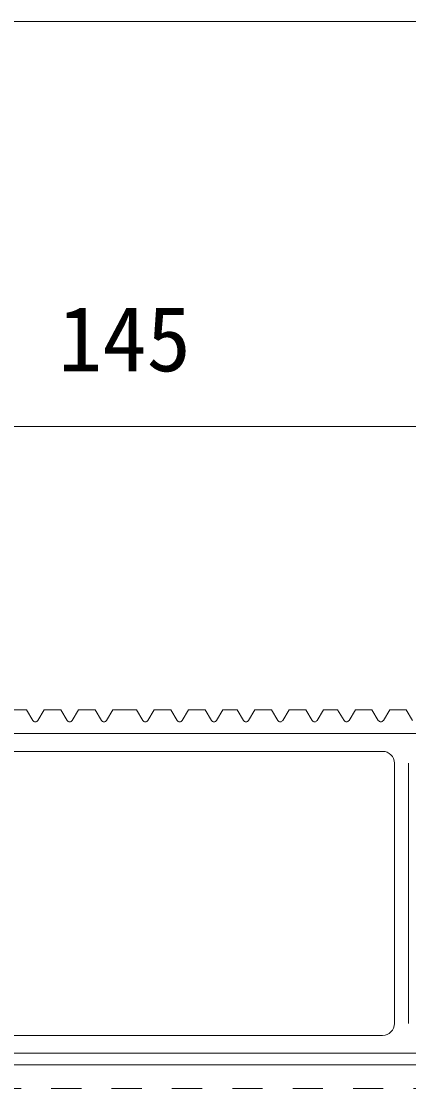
# Model space of a CAD drawing. Units: millimetres on the paper. Extents: x -420 to 420, y -297 to 297.
# Drawn here: x 199.16 to 210.07, y 21.02 to 51.08 of the extents above; entities that cross this region are included whole.
import ezdxf
from ezdxf.enums import TextEntityAlignment as Align

# ---------------------------------------------------------------- set-up
doc = ezdxf.new("R2010")
doc.units = ezdxf.units.MM
doc.linetypes.add('USER1', pattern=[1.7, 0.85, -0.85])
for name, color, linetype, lineweight in [('0-0_0', 7, 'Continuous', 5), ('0-7_0-A11-寸法_詳細', 5, 'Continuous', 18), ('0-8_A-E01-仕上太線', 4, 'Continuous', 18), ('0-B_A-B03-文字_書込_小', 7, 'Continuous', 18), ('0-D__U+FF71_U+FF99_U+FF90', 9, 'USER1', 18)]:
    doc.layers.add(name, color=color, linetype=linetype, lineweight=lineweight)
doc.styles.add('ＭＳ ゴシック', font='')
doc.styles.get('ＭＳ ゴシック').set_extended_font_data('MS Gothic')

# ---------------------------------------------------------------- blocks, each defined once
blk = doc.blocks.new('D56')
at = {"layer": '0-7_0-A11-寸法_詳細'}
blk.add_line((599.406, 336.676), (645.739, 336.676), dxfattribs=at)
at = {"layer": '0-7_0-A11-寸法_詳細', "color": 7, "style": 'ＭＳ ゴシック'}
blk.add_text('145', height=1.833, dxfattribs=at).set_placement((620.698, 337.676), align=Align.BOTTOM_LEFT)
blk = doc.blocks.new('床クール')
at = {"layer": '0-0_0'}
for p, q in [((64.2, 30), (63, 30)), ((64.737, 29.12), (64.2, 30)), ((65.163, 29.12), (65.7, 30)), ((67.1, 30), (65.7, 30)), ((67.637, 29.12), (67.1, 30)), ((68.063, 29.12), (68.6, 30)), ((70, 30), (68.6, 30)), ((70.537, 29.12), (70, 30)), ((70.963, 29.12), (71.5, 30)), ((71.5, 30), (73.5, 30)), ((74.037, 29.12), (73.5, 30)), ((74.463, 29.12), (75, 30)), ((75, 30), (76.4, 30)), ((76.937, 29.12), (76.4, 30)), ((77.363, 29.12), (77.9, 30)), ((77.9, 30), (79.3, 30)), ((79.837, 29.12), (79.3, 30)), ((80.263, 29.12), (80.8, 30)), ((80.8, 30), (82, 30)), ((82.537, 29.12), (82, 30)), ((82.963, 29.12), (83.5, 30)), ((83.5, 30), (84.9, 30)), ((85.437, 29.12), (84.9, 30)), ((85.863, 29.12), (86.4, 30)), ((86.4, 30), (87.8, 30)), ((88.337, 29.12), (87.8, 30)), ((88.763, 29.12), (89.3, 30)), ((89.3, 30), (90.5, 30)), ((91.037, 29.12), (90.5, 30)), ((91.463, 29.12), (92, 30)), ((92, 30), (93.4, 30)), ((93.937, 29.12), (93.4, 30)), ((94.363, 29.12), (94.9, 30)), ((94.9, 30), (96.3, 30)), ((96.837, 29.12), (96.3, 30)), ((3, 28), (142, 28)), ((94.3, 26.5), (50.7, 26.5)), ((95.3, 25.5), (95.3, 3.5)), ((96.5, 25.5), (96.5, 3.5)), ((50.7, 2.5), (94.3, 2.5)), ((5.414, 1), (142.086, 1)), ((5, 0), (142.5, 0))]:
    blk.add_line(p, q, dxfattribs=at)
for centre, radius, start, end in [((64.95, 29.25), 0.25, 211.36698, 328.63302), ((67.85, 29.25), 0.25, 211.36698, 328.63302), ((70.75, 29.25), 0.25, 211.36698, 328.63302), ((74.25, 29.25), 0.25, 211.36698, 328.63302), ((77.15, 29.25), 0.25, 211.36698, 328.63302), ((80.05, 29.25), 0.25, 211.36698, 328.63302), ((82.75, 29.25), 0.25, 211.36698, 328.63302), ((85.65, 29.25), 0.25, 211.36698, 328.63302), ((88.55, 29.25), 0.25, 211.36698, 328.63302), ((91.25, 29.25), 0.25, 211.36698, 328.63302), ((94.15, 29.25), 0.25, 211.36698, 328.63302), ((94.3, 25.5), 1, 0, 90), ((94.3, 3.5), 1, 270, 0)]:
    blk.add_arc(centre, radius, start, end, dxfattribs=at)

msp = doc.modelspace()

# ---------------------------------------------------------------- linework, layer by layer
at = {"layer": '0-B_A-B03-文字_書込_小'}
msp.add_lwpolyline([(224.721, 28.368), (211.647, 51.083), (172.266, 51.083)], dxfattribs=at)
at = {"layer": '0-D__U+FF71_U+FF99_U+FF90', "color": 3, "linetype": 'Continuous'}
msp.add_line((177.906, 21.688), (326.239, 21.688), dxfattribs=at)
at = {"layer": '0-D__U+FF71_U+FF99_U+FF90'}
msp.add_line((177.906, 21.021), (326.239, 21.021), dxfattribs=at)

# ---------------------------------------------------------------- block references
at = {"layer": '0-7_0-A11-寸法_詳細'}
msp.add_blockref('D56', (-420.5, -297), dxfattribs=at)
at = {"layer": '0-8_A-E01-仕上太線', "xscale": 0.3333333, "yscale": 0.3333333}
msp.add_blockref('床クール', (177.906, 21.688), dxfattribs=at)

doc.saveas('drawing.dxf')
